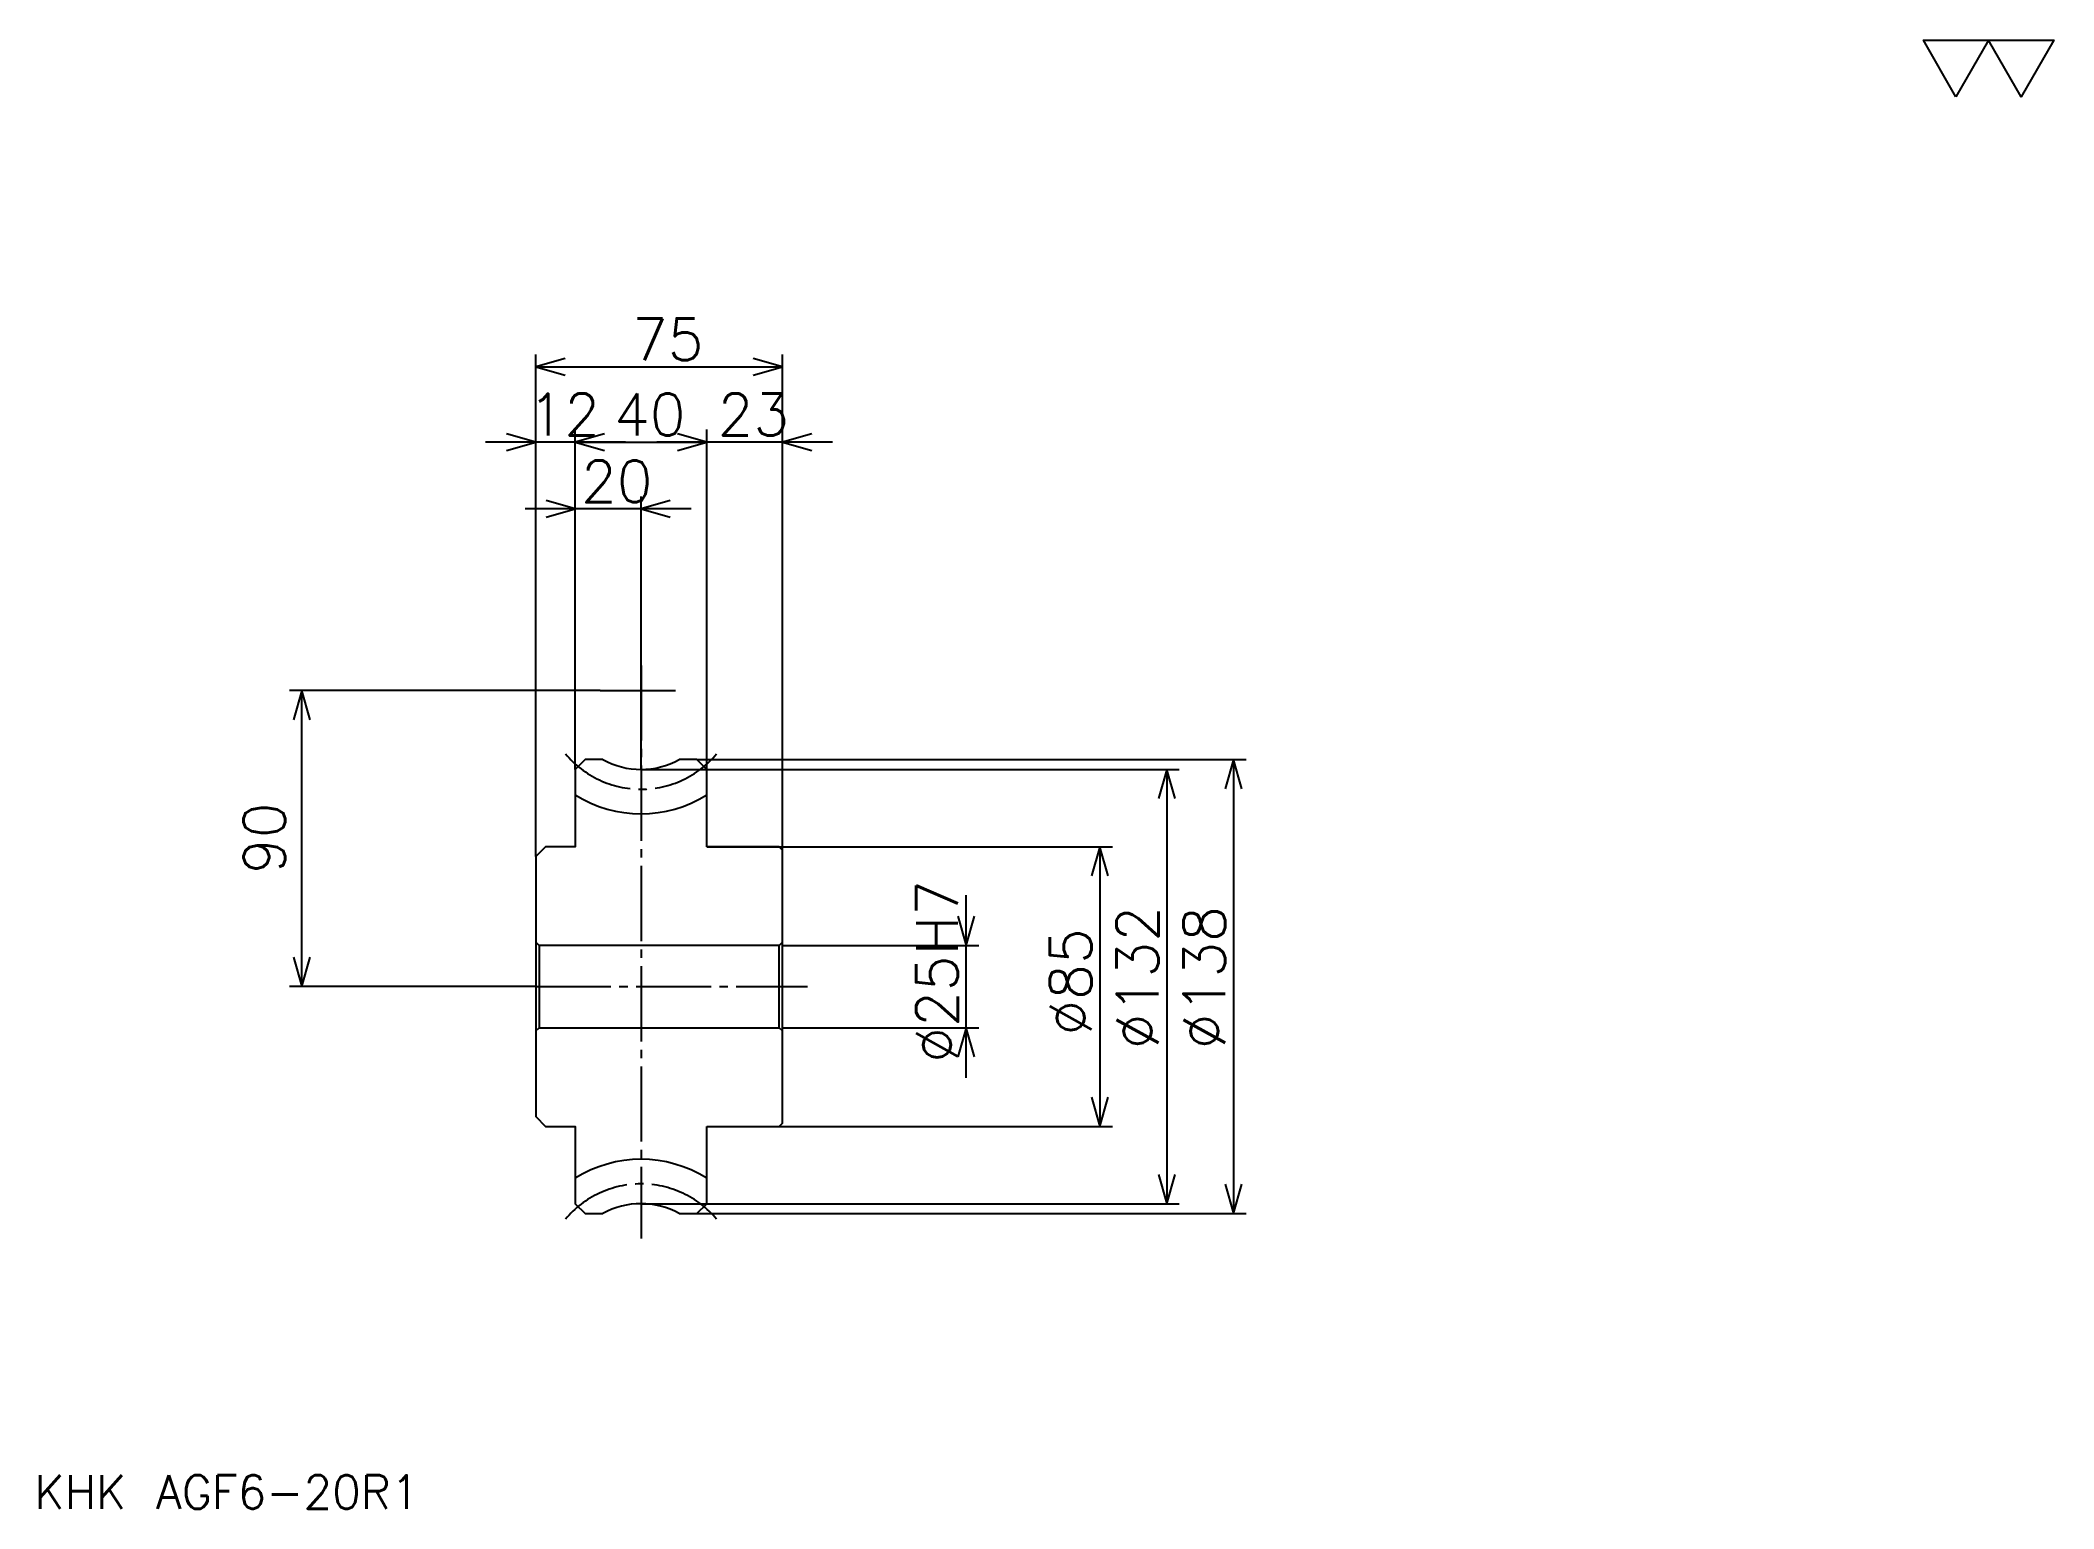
# Model space of a CAD drawing. Extents: x 27 to 639, y 28 to 474.
import ezdxf

# ---------------------------------------------------------------- set-up
doc = ezdxf.new("R2010")
doc.units = 0
doc.linetypes.add('DASHDOT', pattern=[30.476192, 22.857143, -2.539683, 2.539683, -2.539683])
doc.layers.get('0').update_dxf_attribs({"linetype": 'CONTINUOUS'})
doc.layers.add('DASHDOT', color=6, linetype='DASHDOT')
doc.styles.add('KANJI', font='TXT', dxfattribs={"bigfont": 'BIGFONT'})

msp = doc.modelspace()

# ---------------------------------------------------------------- linework, layer by layer
at = {"color": 5}
for p, q in [((177.777786, 255.666656), (177.777786, 378.841248)), ((177.777786, 375.031738), (252.777786, 375.031738)), ((252.777786, 229.166656), (252.777786, 378.841248)), ((189.777786, 255.666656), (189.777786, 355.984131)), ((229.777786, 255.666656), (229.777786, 355.984131)), ((205.015884, 352.174591), (162.539688, 352.174591)), ((189.777786, 352.174591), (229.777786, 352.174591)), ((268.015869, 352.174591), (214.539688, 352.174591)), ((225.015884, 331.857117), (174.539688, 331.857117)), ((209.777786, 252.666656), (209.777786, 335.666656)), ((197.396835, 276.666656), (102.857147, 276.666656)), ((106.666672, 186.666656), (106.666672, 276.666656)), ((177.777786, 226.166656), (177.777786, 255.666656)), ((189.777786, 252.666656), (189.777786, 255.666656)), ((209.777786, 252.666656), (252.777786, 252.666656)), ((226.777786, 255.666656), (252.777786, 255.666656)), ((229.777786, 252.666656), (229.777786, 255.666656)), ((252.777786, 255.666656), (393.730164, 255.666656)), ((252.777786, 228.166656), (252.777786, 255.666656)), ((252.777786, 252.666656), (373.41272, 252.666656)), ((369.60318, 252.666656), (369.60318, 120.666656)), ((389.920654, 255.666656), (389.920654, 117.666656)), ((229.777786, 229.166656), (252.777786, 229.166656)), ((252.777786, 229.166656), (353.095245, 229.166656)), ((349.285706, 229.166656), (349.285706, 144.166656)), ((308.650818, 158.928558), (308.650818, 214.404755)), ((252.777786, 199.166656), (312.460327, 199.166656)), ((177.777786, 186.666656), (102.857147, 186.666656)), ((252.777786, 174.166656), (312.460327, 174.166656)), ((229.777786, 144.166656), (252.777786, 144.166656)), ((252.777786, 144.166656), (353.095245, 144.166656)), ((209.777786, 120.666656), (252.777786, 120.666656)), ((226.777786, 117.666656), (252.777786, 117.666656)), ((252.777786, 120.666656), (373.41272, 120.666656)), ((252.777786, 117.666656), (393.730164, 117.666656))]:
    msp.add_line(p, q, dxfattribs=at)
at = {"color": 4}
for p, q in [((252.777786, 200.166656), (251.777786, 199.166656)), ((177.777786, 173.166656), (178.777786, 174.166656)), ((252.777786, 173.166656), (251.777786, 174.166656))]:
    msp.add_line(p, q, dxfattribs=at)
at = {"color": 7}
msp.add_lwpolyline([(609.523804, 457.142853), (599.619019, 474.311096), (639.238098, 474.311096), (629.333313, 457.142853), (619.428589, 474.311096), (609.523804, 457.142853)], dxfattribs=at)
at = {"color": 5}
for points in [[(186.666672, 377.571411), (177.777786, 375.031738), (186.666672, 372.492065)], [(243.888901, 372.492065), (252.777786, 375.031738), (243.888901, 377.571411)], [(168.888901, 349.634888), (177.777786, 352.174591), (168.888901, 354.714294)], [(198.666672, 354.714294), (189.777786, 352.174591), (198.666672, 349.634888)], [(198.666672, 354.714294), (189.777786, 352.174591), (198.666672, 349.634888)], [(220.888901, 349.634888), (229.777786, 352.174591), (220.888901, 354.714294)], [(220.888901, 349.634888), (229.777786, 352.174591), (220.888901, 354.714294)], [(261.666687, 354.714294), (252.777786, 352.174591), (261.666687, 349.634888)], [(180.888901, 329.317444), (189.777786, 331.857117), (180.888901, 334.39682)], [(218.666672, 334.39682), (209.777786, 331.857117), (218.666672, 329.317444)], [(109.206352, 267.777771), (106.666672, 276.666656), (104.126991, 267.777771)], [(372.142883, 243.777771), (369.60318, 252.666656), (367.063477, 243.777771)], [(392.460327, 246.777771), (389.920654, 255.666656), (387.380951, 246.777771)], [(351.825409, 220.277771), (349.285706, 229.166656), (346.746033, 220.277771)], [(306.111115, 208.055542), (308.650818, 199.166656), (311.190491, 208.055542)], [(104.126991, 195.555542), (106.666672, 186.666656), (109.206352, 195.555542)], [(311.190491, 165.277771), (308.650818, 174.166656), (306.111115, 165.277771)], [(346.746033, 153.055542), (349.285706, 144.166656), (351.825409, 153.055542)], [(367.063477, 129.555542), (369.60318, 120.666656), (372.142883, 129.555542)], [(387.380951, 126.555542), (389.920654, 117.666656), (392.460327, 126.555542)]]:
    msp.add_lwpolyline(points, dxfattribs=at)
at = {"color": 4}
for points in [[(198.158844, 255.666656), (192.777786, 255.666656), (189.777786, 252.666656), (189.777786, 229.166656), (180.777786, 229.166656), (177.777786, 226.166656), (177.777786, 173.166656)], [(229.777786, 229.166656), (229.777786, 252.666656), (226.777786, 255.666656), (221.396729, 255.666656)], [(229.777786, 144.166656), (251.777786, 144.166656), (252.777786, 145.166656), (252.777786, 228.166656), (251.777786, 229.166656), (229.777786, 229.166656)], [(177.777786, 200.166656), (178.777786, 199.166656), (178.777786, 174.166656), (251.777786, 174.166656), (251.777786, 199.166656), (178.777786, 199.166656)], [(177.777786, 173.166656), (177.777786, 147.166656), (180.777786, 144.166656), (189.777786, 144.166656), (189.777786, 120.666656), (192.777786, 117.666656), (198.158844, 117.666656)], [(221.396729, 117.666656), (226.777786, 117.666656), (229.777786, 120.666656), (229.777786, 144.166656)]]:
    msp.add_lwpolyline(points, dxfattribs=at)
for centre, radius, start, end in [((209.777786, 276.666656), 24, 241.04497578, 298.95502422), ((209.777786, 276.666656), 37.5, 237.769047592, 302.230952408), ((209.777786, 96.666656), 37.5, 57.769047592, 122.230952408), ((209.777786, 96.666656), 24, 61.04497578, 118.95502422)]:
    msp.add_arc(centre, radius, start, end, dxfattribs=at)
at = {"layer": 'DASHDOT', "color": 7}
for p, q in [((209.777786, 284.285706), (209.777786, 110.047607)), ((197.396835, 276.666656), (222.158737, 276.666656)), ((177.777786, 186.666656), (260.396851, 186.666656))]:
    msp.add_line(p, q, dxfattribs=at)
for centre, start, end in [((209.777786, 276.666656), 220.000000485, 319.999999515), ((209.777786, 96.666656), 40.000000485, 139.999999515)]:
    msp.add_arc(centre, 30, start, end, dxfattribs=at)

# ---------------------------------------------------------------- texts
at = {"color": 7, "style": 'KANJI'}
for s, height, p in [('75', 12.698413, (207.023819, 377.063477)), ('12', 12.698413, (175.523819, 354.20636)), ('40', 12.698413, (201.523819, 354.20636)), ('23', 12.698413, (233.023819, 354.20636)), ('20', 12.698413, (191.523819, 333.888885)), ('KHK AGF6-20R1', 10.15873, (25.396826, 27.936508))]:
    msp.add_text(s, height=height, dxfattribs=at).set_placement(p)
for s, p in [('90', (101.587303, 220.873001)), ('%%c25H7', (306.111115, 163.49205)), ('%%c132', (367.063477, 167.619034)), ('%%c138', (387.380951, 167.619034)), ('%%c85', (346.746033, 171.746017))]:
    msp.add_text(s, height=12.698413, rotation=90, dxfattribs=at).set_placement(p)

doc.saveas('drawing.dxf')
